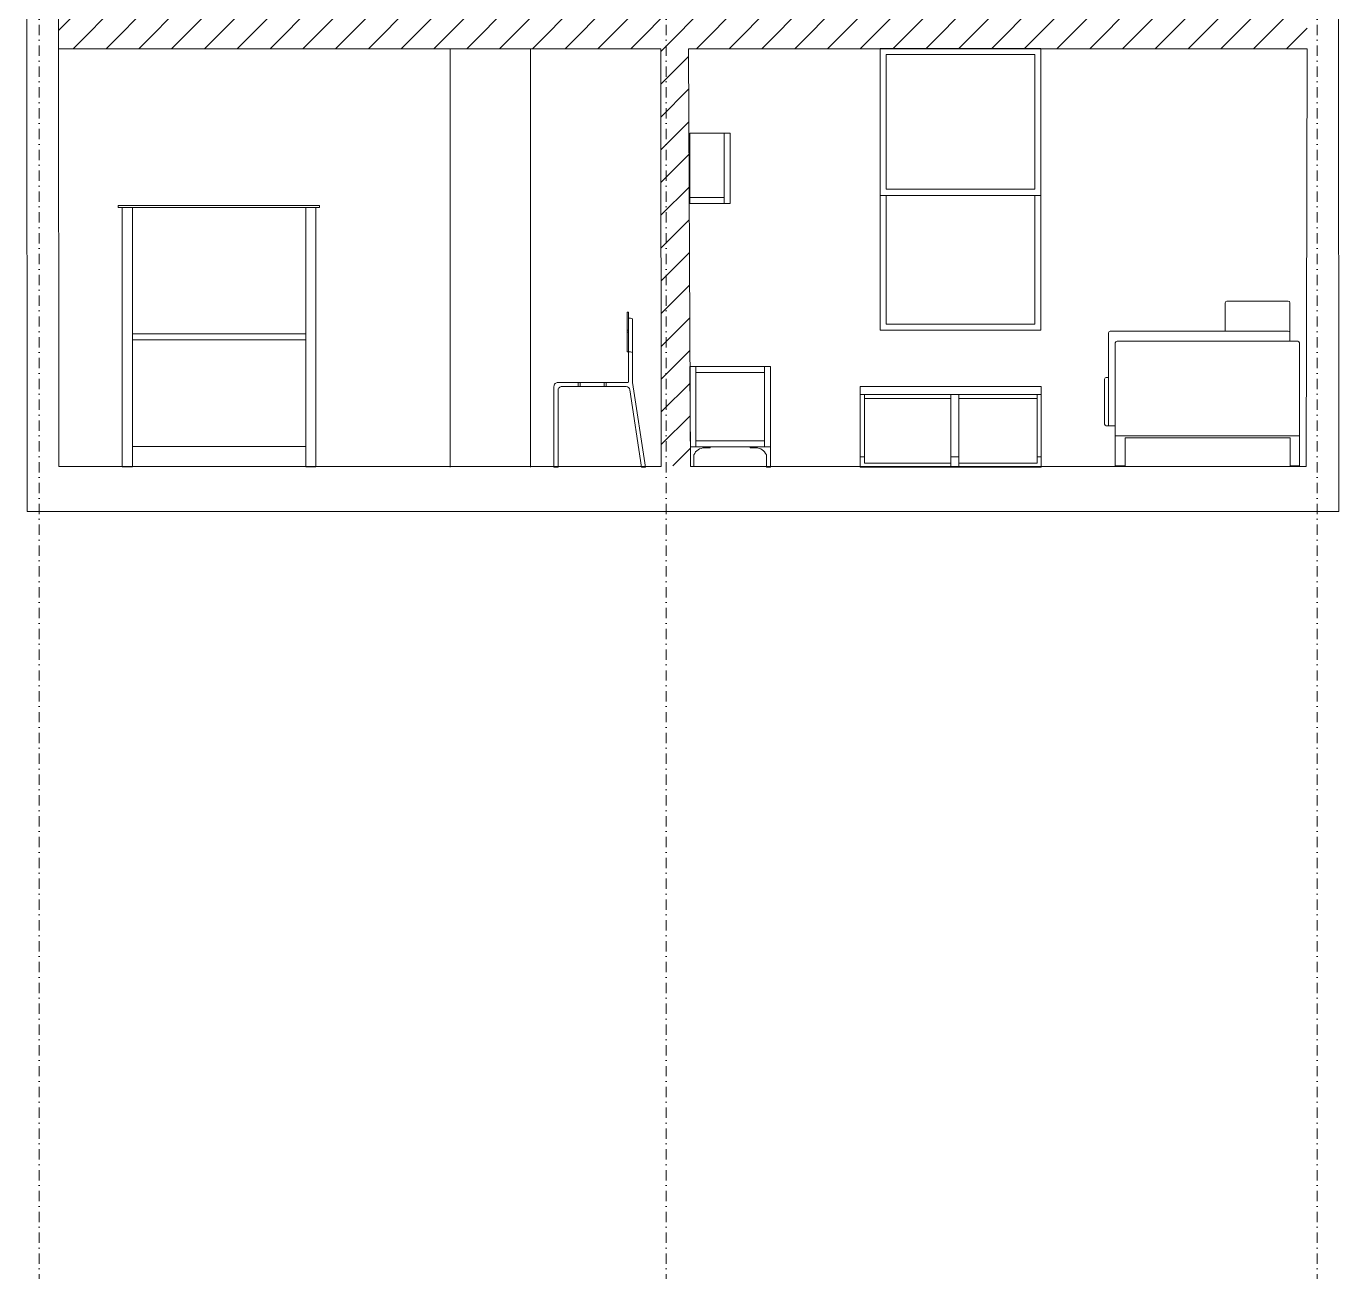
# Model space of a CAD drawing. Header units: centimetres. Extents: x -3748 to 36104, y 2014 to 15840.
# Drawn here: x -997 to -361, y 4841 to 5448 of the extents above; entities that cross this region are included whole.
import ezdxf

# ---------------------------------------------------------------- set-up
doc = ezdxf.new("R2010")
doc.units = ezdxf.units.CM
doc.header["$MEASUREMENT"] = 0
doc.linetypes.add('DASHDOT', pattern=[1, 0.5, -0.25, 0, -0.25])
for name, color, linetype, lineweight in [('Arredi', 3, 'Continuous', 15), ('Dettagli', 3, 'Continuous', 18), ('linee', 252, 'DASHDOT', 13), ('Muri esterni', 1, 'Continuous', 30), ('Muri interni', 1, 'Continuous', 25), ('S.Finestre', 6, 'Continuous', 30)]:
    doc.layers.add(name, color=color, linetype=linetype, lineweight=lineweight)

msp = doc.modelspace()

# ---------------------------------------------------------------- hatches: boundary and pattern name
at = {"layer": 'Dettagli'}
h = msp.add_hatch(dxfattribs=at)
h.set_pattern_fill('ANSI31', color=256, scale=90)
h.paths.add_polyline_path([(-677.61, 5775.33), (-689.82, 5775.33), (-689.5, 5459.07), (-676.66, 5459.07), (-676.66, 5568.59)])
h.paths.add_polyline_path([(-375.79, 5459.07), (-375.84, 5459.07), (-375.84, 5458.88), (-375.84, 5459.07), (-577.21, 5459.07), (-577.21, 5458.87), (-579.59, 5458.87), (-981.58, 5459.07), (-981.57, 5437.21), (-583.05, 5437.21), (-583.05, 5437.29), (-505, 5437.29), (-375.84, 5437.21)])
h.paths.add_polyline_path([(-676.05, 5437.21), (-689.47, 5437.21), (-689.22, 5234.89), (-675.08, 5234.96)])

# ---------------------------------------------------------------- linework, layer by layer
at = {"layer": 'Arredi', "lineweight": 0}
for p, q in [((-675.31, 5362.11), (-675.31, 5396.26)), ((-658.72, 5396.26), (-658.72, 5362.11)), ((-658.72, 5365.04), (-675.31, 5365.04)), ((-945.81, 5244.23), (-945.81, 5360.16)), ((-861.7, 5244.23), (-861.7, 5360.16)), ((-945.81, 5298.86), (-861.7, 5298.86)), ((-705.74, 5300.65), (-705.05, 5300.65)), ((-705.05, 5299.67), (-705.74, 5299.67)), ((-384.23, 5300.23), (-384.23, 5295.29)), ((-945.81, 5295.94), (-861.7, 5295.94)), ((-703.1, 5291.87), (-703.1, 5289.92)), ((-639.21, 5280.16), (-672.38, 5280.16)), ((-741.26, 5273.33), (-741.26, 5234.31)), ((-739.46, 5275.28), (-705.46, 5275.28)), ((-737.51, 5273.33), (-706.29, 5273.33)), ((-729.55, 5273.33), (-729.55, 5275.28)), ((-728.57, 5273.33), (-728.57, 5275.28)), ((-716.87, 5273.33), (-716.87, 5275.28)), ((-715.89, 5273.33), (-715.89, 5275.28)), ((-703.1, 5275.28), (-696.87, 5234.31)), ((-704.52, 5271.8), (-698.82, 5234.31)), ((-548.74, 5267.46), (-590.69, 5267.46)), ((-506.79, 5267.46), (-544.84, 5267.46)), ((-639.21, 5246.99), (-672.38, 5246.99)), ((-696.87, 5234.31), (-698.82, 5234.31)), ((-673.36, 5234.51), (-673.36, 5240.16)), ((-638.23, 5234.31), (-638.23, 5240.16)), ((-590.69, 5239.17), (-592.65, 5239.17)), ((-544.84, 5239.17), (-548.74, 5239.17)), ((-504.84, 5239.17), (-506.79, 5239.17))]:
    msp.add_line(p, q, dxfattribs=at)
for points in [[(-675.31, 5396.26), (-655.8, 5396.26), (-655.8, 5362.11), (-675.31, 5362.11)], [(-952.64, 5361.14), (-952.64, 5360.16), (-855.08, 5360.16), (-855.08, 5361.14), (-952.64, 5361.14), (-952.64, 5360.16)], [(-950.69, 5360.16), (-950.69, 5234.47), (-945.81, 5234.47), (-945.81, 5244.23), (-861.7, 5244.23), (-861.7, 5234.37), (-856.87, 5234.37), (-856.87, 5360.16)], [(-415.68, 5300.23), (-415.68, 5313.97)], [(-414.79, 5314.8), (-385.12, 5314.8)], [(-384.23, 5313.97), (-384.23, 5300.23)], [(-705.05, 5306.5), (-705.05, 5309.43), (-705.74, 5309.43), (-705.74, 5290.17), (-705.05, 5290.17)], [(-704.55, 5306.5), (-705.05, 5306.5), (-705.05, 5275.72)], [(-703.1, 5275.28), (-703.1, 5306.22)], [(-469.01, 5254.31), (-472.26, 5254.31), (-472.26, 5299.4)], [(-471.37, 5300.23), (-385.12, 5300.23)], [(-469.01, 5249.44), (-469.01, 5294.46)], [(-379.58, 5294.46), (-379.58, 5249.44), (-469.01, 5249.44)], [(-468.12, 5295.29), (-380.47, 5295.29)], [(-675.12, 5244.06), (-636.28, 5244.06), (-636.28, 5283.09), (-675.31, 5283.09)], [(-675.31, 5283.09), (-675.06, 5234.51), (-673.36, 5234.51)], [(-672.38, 5283.09), (-672.38, 5244.06)], [(-639.21, 5283.09), (-639.21, 5244.06)], [(-504.84, 5234.29), (-504.84, 5273.32), (-592.65, 5273.32), (-592.65, 5234.29), (-504.84, 5234.29)], [(-504.84, 5273.32), (-504.84, 5269.42), (-592.65, 5269.42), (-592.65, 5273.32), (-504.84, 5273.32)], [(-474.21, 5255.15), (-474.21, 5276.9)], [(-473.32, 5277.73), (-472.26, 5277.73)], [(-741.26, 5234.31), (-739.31, 5234.31), (-739.31, 5271.53)], [(-504.84, 5269.42), (-504.84, 5234.29), (-592.65, 5234.29), (-592.65, 5269.42), (-590.69, 5269.42), (-590.69, 5236.24), (-548.74, 5236.24)], [(-544.84, 5269.42), (-544.84, 5234.29), (-548.74, 5234.29), (-548.74, 5269.42)], [(-544.84, 5236.24), (-506.79, 5236.24), (-506.79, 5269.42)], [(-472.26, 5254.31), (-473.32, 5254.31)], [(-469.01, 5249.44), (-469.01, 5234.8), (-464.14, 5234.8), (-464.14, 5248.46), (-384.14, 5248.46), (-384.14, 5234.8), (-379.58, 5234.8), (-379.58, 5249.44)], [(-665.55, 5244.06), (-665.55, 5243.57), (-668.48, 5243.57)], [(-646.04, 5244.06), (-646.04, 5243.57), (-643.11, 5243.57)], [(-636.28, 5244.06), (-636.28, 5234.31), (-638.23, 5234.31)]]:
    msp.add_lwpolyline(points, dxfattribs=at)
at = {"layer": 'Arredi'}
msp.add_lwpolyline([(-675.31, 5283.09), (-675.08, 5234.54), (-376.36, 5234.54)], dxfattribs=at)
at = {"layer": 'Arredi', "lineweight": 0}
for centre, radius, start, end in [((-414.77, 5313.89), 0.913, 91.17123, 174.93459), ((-385.14, 5313.89), 0.913, 5.06541, 88.82877), ((-704.8, 5301.36), 5.14, 70.68803, 92.78653), ((-471.35, 5299.32), 0.913, 91.17123, 174.93459), ((-385.14, 5299.32), 0.913, 5.06541, 88.82877), ((-468.1, 5294.38), 0.913, 91.17123, 174.93459), ((-380.49, 5294.38), 0.913, 5.06541, 88.82877), ((-704.8, 5285.06), 5.14, 70.68803, 92.78653), ((-739.38, 5273.41), 1.88, 87.67387, 182.32613), ((-737.43, 5271.46), 1.88, 87.67387, 182.32613), ((-706.37, 5271.46), 1.88, 6.6438, 87.67387), ((-705.52, 5275.74), 0.465, 276.71421, 357.53221), ((-473.3, 5276.82), 0.913, 91.17123, 174.93459), ((-473.3, 5255.23), 0.913, 185.06541, 268.82877), ((-668.35, 5238.2), 5.38, 88.6313, 158.61534), ((-643.24, 5238.2), 5.38, 21.38466, 91.3687)]:
    msp.add_arc(centre, radius, start, end, dxfattribs=at)
at = {"layer": 'linee', "ltscale": 10}
for p, q in [((-991.04, 6095.18), (-991.04, 4840.6)), ((-686.76, 6095.18), (-686.76, 4840.6)), ((-371.08, 6095.18), (-371.08, 4840.6))]:
    msp.add_line(p, q, dxfattribs=at)
at = {"layer": 'Muri esterni', "lineweight": 0}
for p, q in [((-997.28, 5806.42), (-996.84, 5212.67)), ((-360.55, 5212.67), (-360.81, 5806.42)), ((-981.73, 5775.94), (-981.47, 5234.51)), ((-689.22, 5234.51), (-689.47, 5437.21)), ((-676.05, 5437.21), (-675.08, 5234.54)), ((-376.36, 5234.51), (-375.84, 5437.21)), ((-981.47, 5234.51), (-689.22, 5234.51)), ((-996.84, 5212.67), (-360.55, 5212.67))]:
    msp.add_line(p, q, dxfattribs=at)
for points in [[(-689.47, 5437.21), (-981.57, 5437.21)], [(-375.84, 5437.21), (-676.05, 5437.21)]]:
    msp.add_lwpolyline(points, dxfattribs=at)
at = {"layer": 'Muri interni', "lineweight": 0}
for p, q in [((-791.66, 5234.31), (-791.66, 5437.21)), ((-752.64, 5234.31), (-752.64, 5437.21))]:
    msp.add_line(p, q, dxfattribs=at)
at = {"layer": 'S.Finestre', "lineweight": 0}
for p, q in [((-583.05, 5437.29), (-583.05, 5300.71)), ((-505, 5437.29), (-583.05, 5437.29)), ((-580.12, 5434.37), (-507.92, 5434.37)), ((-580.12, 5434.37), (-580.12, 5369)), ((-507.92, 5434.37), (-507.92, 5369)), ((-505, 5437.29), (-505, 5300.71)), ((-580.12, 5366.07), (-580.12, 5303.63)), ((-507.92, 5366.07), (-507.92, 5303.63)), ((-583.05, 5300.71), (-505, 5300.71)), ((-580.12, 5303.63), (-507.92, 5303.63))]:
    msp.add_line(p, q, dxfattribs=at)
for points in [[(-507.92, 5369), (-580.12, 5369)], [(-505, 5366.07), (-583.05, 5366.07)]]:
    msp.add_lwpolyline(points, dxfattribs=at)

doc.saveas('drawing.dxf')
